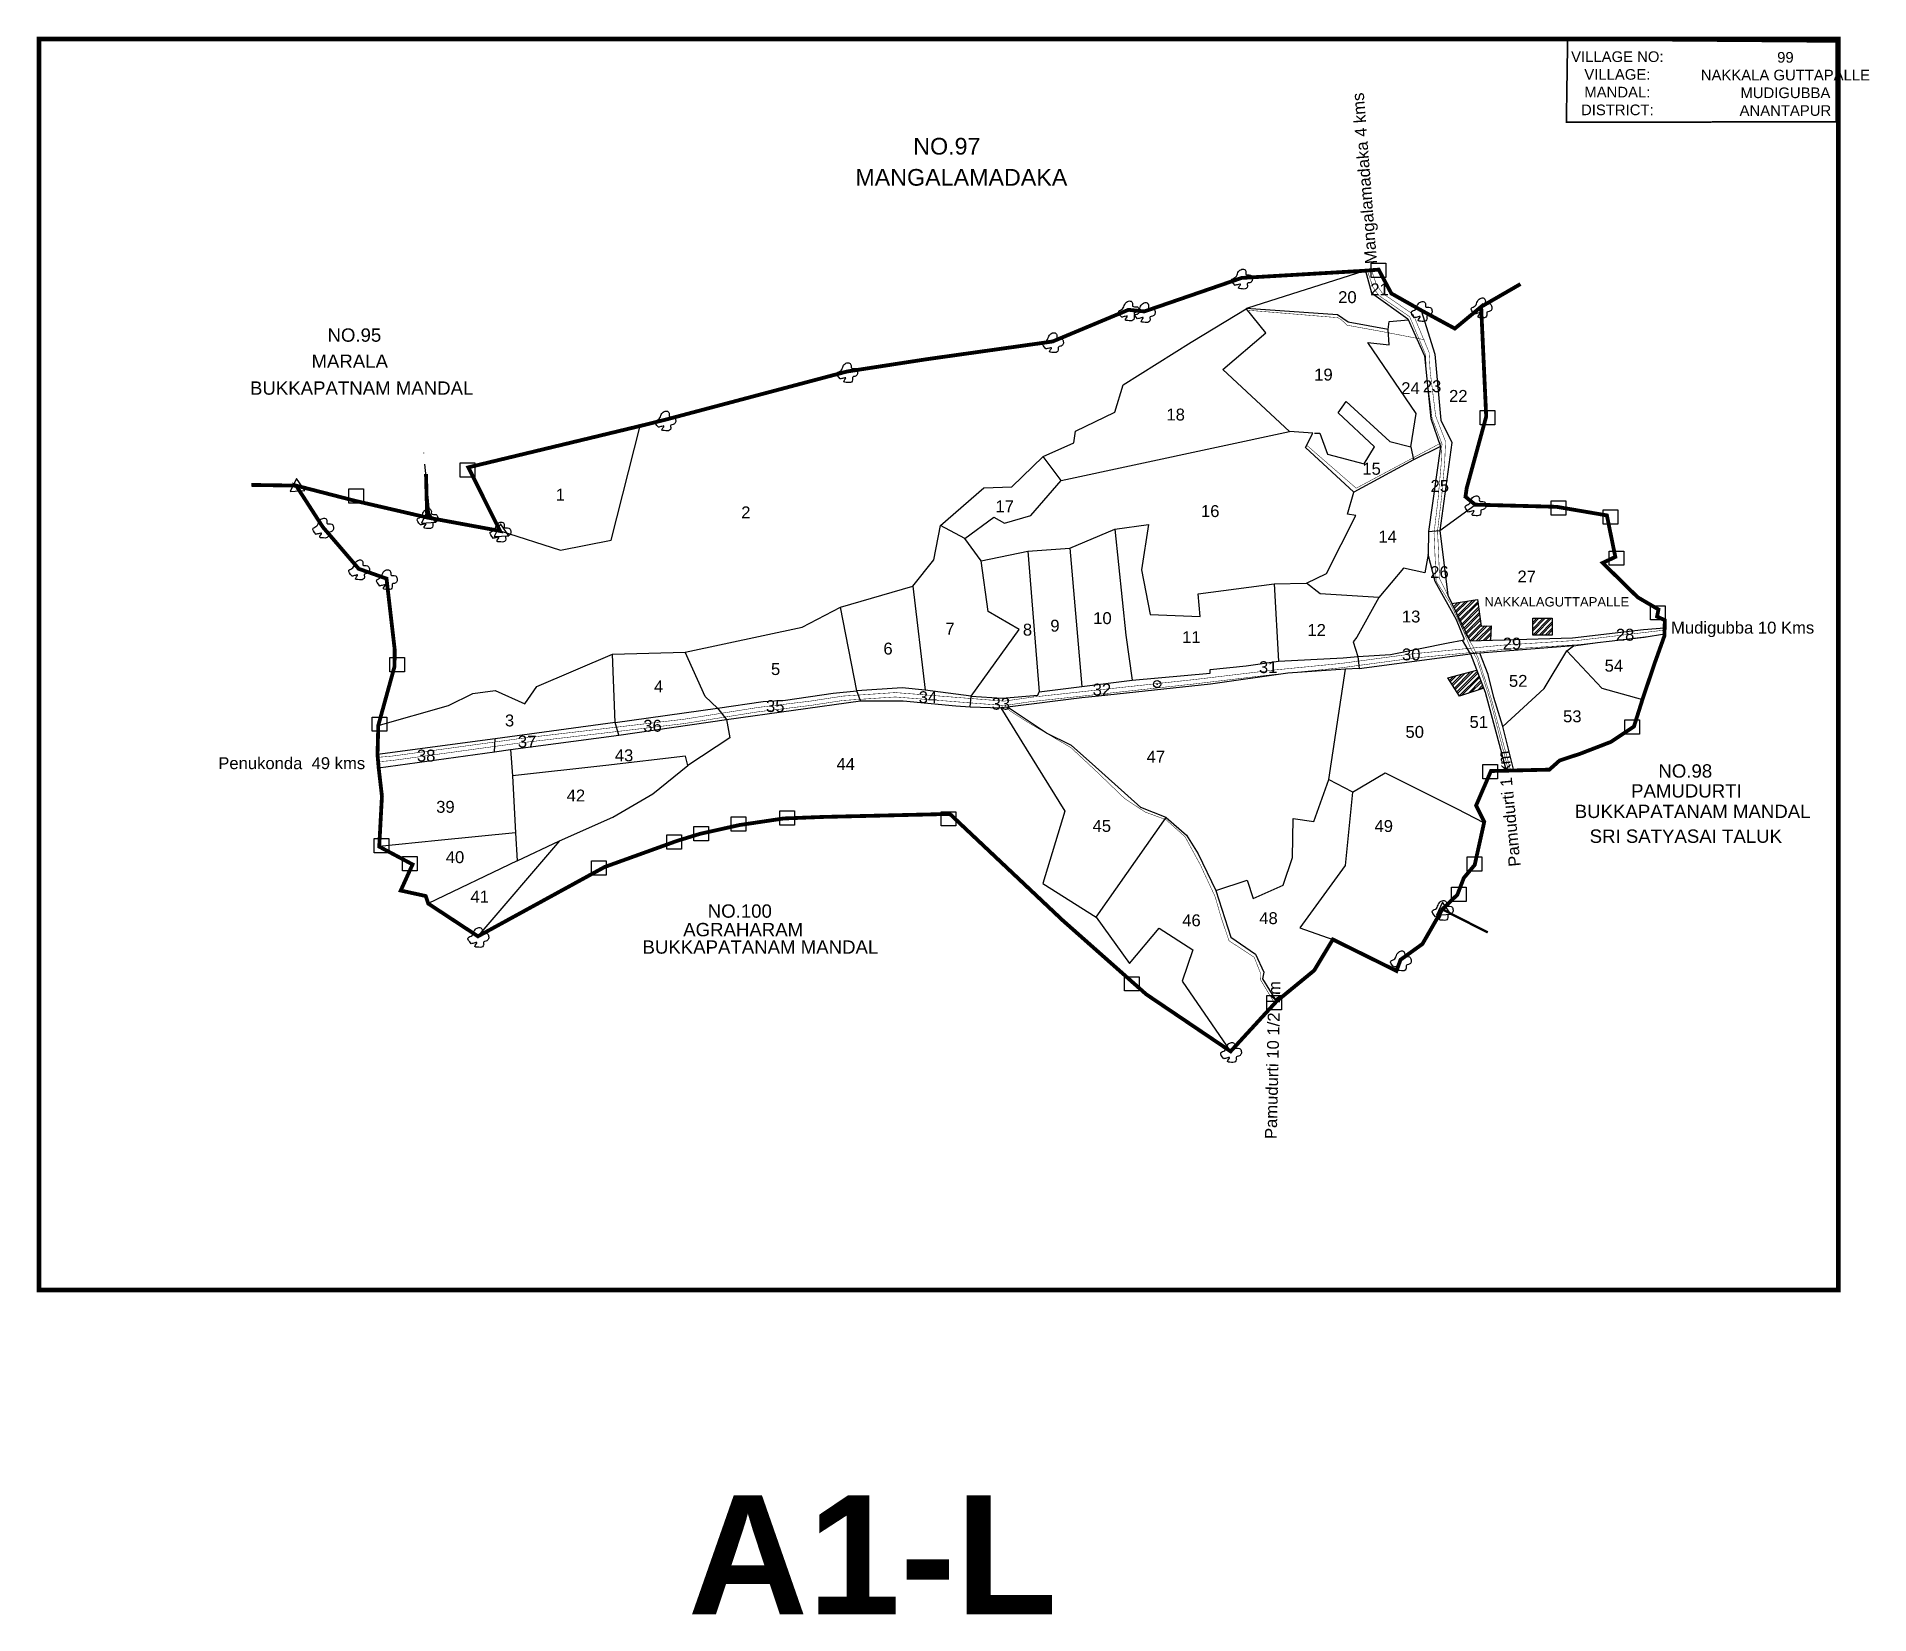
# Model space of a CAD drawing. Header units: feet. Extents: x 816900 to 820752, y 1579010 to 1582325.
import ezdxf
from ezdxf.enums import TextEntityAlignment as Align

# ---------------------------------------------------------------- set-up
doc = ezdxf.new("R2010")
doc.units = ezdxf.units.FT
doc.header["$LTSCALE"] = 15
doc.header["$MEASUREMENT"] = 0
doc.header["$PDMODE"] = 32
doc.header["$PDSIZE"] = 15
doc.linetypes.add('HIDDEN2', pattern=[0.1875, 0.125, -0.0625])
for name, color, linetype in [('PAPER SIZE', 10, 'Continuous'), ('PLOT', 7, 'Continuous'), ('PLOT NO', 7, 'Continuous'), ('ROADS', 6, 'Continuous'), ('TEXT', 1, 'Continuous'), ('VILLAGE', 30, 'Continuous'), ('VILLAGE STONES', 240, 'Continuous')]:
    doc.layers.add(name, color=color, linetype=linetype)
doc.layers.add('VILLAGE BOUNDRY', color=5, linetype='HIDDEN2', lineweight=100)
doc.styles.get("Standard").update_dxf_attribs({"font": 'arial.ttf'})

msp = doc.modelspace()

# ---------------------------------------------------------------- hatches: boundary and pattern name
at = {"layer": 'VILLAGE', "lineweight": -2}
h = msp.add_hatch(dxfattribs=at)
h.set_pattern_fill('ANSI32', color=256, scale=25)
h.paths.add_polyline_path([(819928.1, 1581142.6), (819874.4, 1581134.2), (819912.1, 1581055.8), (819955.5, 1581057.1), (819956.8, 1581087.6), (819936.3, 1581086.7)])
h.paths.add_polyline_path([(820085.4, 1581103.1), (820044.4, 1581103.1), (820044.4, 1581068), (820085.4, 1581068)])
h.paths.add_polyline_path([(819927, 1580993.9), (819866.1, 1580977.9), (819890.8, 1580939.3), (819941.3, 1580956.7)])

# ---------------------------------------------------------------- linework, layer by layer
msp.add_point((819255, 1580965, 512))
at = {"layer": 'PLOT', "lineweight": -2}
for points in [[(817618.2, 1580877.9), (817766.1, 1580919.8), (817816.6, 1580945), (817864, 1580951.4), (817926.3, 1580923.7), (817951.1, 1580959.8), (818110.3, 1581028), (818263.5, 1581031.8), (818509.1, 1581084.6), (818589.5, 1581126.5), (818741.6, 1581170.8), (818785.6, 1581226), (818799.7, 1581297.8), (818890.7, 1581377.4), (818949.9, 1581379.6), (819015.6, 1581442.9), (819080.3, 1581471.7), (819083.8, 1581496.2), (819166.3, 1581536.2), (819183.4, 1581593.8), (819326.6, 1581683.2), (819445.4, 1581755.6), (819690.3, 1581833.3)], [(819692.8, 1581833.5), (819705.9, 1581786.7), (819782.2, 1581732.2), (819816.7, 1581654.8), (819830.5, 1581523.1), (819850.3, 1581464.3), (819793.5, 1581436.1), (819668.7, 1581368.5)], [(818885, 1581224.2), (818983, 1581244), (819071.6, 1581250.4), (819166, 1581290.3), (819236.9, 1581300.3), (819222.1, 1581205.1), (819240.5, 1581111.2), (819345.5, 1581106.9), (819341.1, 1581154.9), (819500.8, 1581175.6), (819568.9, 1581177.1), (819611.1, 1581197.5), (819672.6, 1581319), (819655.1, 1581322.1), (819668.7, 1581368.5), (819566.5, 1581462.3), (819582.6, 1581492.3), (819533.1, 1581495.4), (819393, 1581625.9), (819483.8, 1581702.9), (819442.5, 1581753.9)], [(819740.5, 1581710), (819656.7, 1581725.4), (819634.1, 1581740.8), (819442.5, 1581753.9)], [(819788, 1581463.4), (819799.6, 1581533.3), (819697.9, 1581682.8), (819742.9, 1581677.9), (819740.5, 1581710), (819742.9, 1581727), (819783, 1581730.4)], [(819810.2, 1581750.1), (819838.5, 1581657.9), (819851.4, 1581519.2), (819874.1, 1581472.7), (819849.1, 1581287.4), (819923.4, 1581341.9)], [(819586.1, 1581492.1), (819596.8, 1581492.1), (819613.2, 1581447.7), (819690.4, 1581427.5), (819712.1, 1581463.4), (819635.4, 1581534.9), (819652.4, 1581558.6), (819743.9, 1581474.6), (819788, 1581463.4), (819793.5, 1581436.1)], [(817874.1, 1581286.7), (818001.4, 1581246.1), (818107.4, 1581267.5), (818168.7, 1581507.3)], [(819053.4, 1581392.9), (819533.1, 1581495.4)], [(819850.3, 1581464.3), (819825.4, 1581285.3), (819849.1, 1581287.4)], [(818851.1, 1581270.8), (818911.6, 1581315.3), (818934, 1581303.2), (818989.5, 1581318.9), (819053.4, 1581392.9), (819015.6, 1581442.9)], [(818864.5, 1580939.9), (818965.4, 1581079.5), (818899.9, 1581117.1), (818885, 1581224.2), (818851.1, 1581270.8), (818799.7, 1581297.8)], [(819166, 1581290.3), (819189.3, 1581067.9), (819202.7, 1580972.9)], [(819825.4, 1581285.3), (819824.9, 1581237.5)], [(819849.1, 1581287.4), (819866.1, 1581151.6), (819912.1, 1581055.8), (820127.7, 1581062.1), (820277.3, 1581079.7), (820321.6, 1581082.8)], [(818864.5, 1580939.9), (818929.1, 1580935.7), (819004.2, 1580941.7), (819007.1, 1580948.7), (819096.6, 1580959.6), (819202.7, 1580972.9), (819366.3, 1580987.8), (819366.5, 1580995.6), (819442.1, 1581003), (819510.4, 1581013.3), (819645.7, 1581020.1), (819676.7, 1581023.2), (819745.7, 1581027.1), (819866.8, 1581051.3), (819896.5, 1581057.2), (819901.3, 1581058.7), (819884, 1581099.7), (819839.2, 1581180.8), (819824.9, 1581237.5), (819817.7, 1581198.4), (819772.5, 1581208.8), (819721, 1581146.7), (819598, 1581154.8), (819568.9, 1581177.1)], [(818983, 1581244), (819007.1, 1580948.7)], [(819071.6, 1581250.4), (819096.6, 1580959.6)], [(818741.6, 1581170.8), (818767.3, 1580951.9), (818719.5, 1580956.9), (818624.1, 1580951)], [(819500.8, 1581175.6), (819510.4, 1581013.3)], [(819721, 1581146.7), (819674.8, 1581063.6), (819667.3, 1581053.4), (819676.7, 1581023.2), (819679.7, 1580997.8), (819650.6, 1580996.5)], [(818331, 1580914.2), (818427.4, 1580928.7), (818474.3, 1580931.4), (818574.5, 1580946.1), (818624.1, 1580951), (818589.5, 1581126.5)], [(820116.2, 1581034.6), (820129.8, 1581045.6), (820180.3, 1581052.1), (820278.9, 1581063.5), (820321.4, 1581070.3)], [(818116, 1580883.9), (818110.3, 1581028)], [(818116, 1580883.9), (818331, 1580914.2), (818305.4, 1580938.6), (818263.5, 1581031.8)], [(819679.7, 1580997.8), (819848.2, 1581020.4), (819913.7, 1581028.5), (819896.5, 1581057.2)], [(820004.9, 1580783.6), (819981.4, 1580876), (819962.7, 1580936.8), (819950.6, 1580984.9), (819933.4, 1581030.2), (819913.7, 1581028.5)], [(819913.7, 1581028.5), (819944.7, 1580947.8), (819976.8, 1580828), (819988.3, 1580783)], [(820129.8, 1581045.6), (819933.4, 1581030.2)], [(819981.4, 1580876), (820068.3, 1580956), (820116.2, 1581034.6), (820189.4, 1580956.4), (820275.1, 1580932.9)], [(819378.3, 1580531.5), (819444.3, 1580552.9), (819457.2, 1580514.6), (819519.8, 1580542.6), (819539.7, 1580600.3), (819540.8, 1580682.4), (819584.1, 1580676.2), (819615.8, 1580764.7), (819650.6, 1580996.5), (819530, 1580988.1), (819367.4, 1580964.8), (819132.1, 1580939.6), (819096.5, 1580936.1), (818940.3, 1580916.3)], [(818349.7, 1580890.6), (818631.4, 1580929.7), (818624.1, 1580951)], [(818631.4, 1580929.7), (818721.1, 1580929.5), (818831.7, 1580919.2), (818862, 1580917.2), (818864.5, 1580939.9), (818767.3, 1580951.9)], [(818331, 1580914.2), (818349.7, 1580890.6)], [(818862, 1580917.2), (818926.3, 1580915), (818980.1, 1580828.8), (819061.1, 1580698.2), (819014.7, 1580546), (819127.1, 1580475.3), (819274.1, 1580684.4), (819220.6, 1580705.4), (819118.3, 1580797.2), (819075, 1580835.6), (819022.6, 1580861.9), (818940.3, 1580916.3), (818926.3, 1580915)], [(817896.3, 1580827.6), (818123.6, 1580857.6), (818116, 1580883.9), (817863.6, 1580850)], [(818123.6, 1580857.6), (818349.7, 1580890.6), (818356.9, 1580852.2), (818268.8, 1580794.2)], [(817619, 1580789.2), (817862.7, 1580822.8), (817863.6, 1580850), (817616.6, 1580817)], [(817862.7, 1580822.8), (817896.3, 1580827.6), (817900.4, 1580772.5), (817906.8, 1580652.5), (817743.8, 1580636.3), (817620.2, 1580623.4)], [(817999.4, 1580635.5), (818111.3, 1580685.4), (818195.5, 1580734.1), (818268.8, 1580794.2), (818263.7, 1580813.3), (818096.5, 1580794), (817900.4, 1580772.5)], [(819615.8, 1580764.7), (819664, 1580739.3), (819665.8, 1580738.2), (819734.2, 1580778.6), (819884.3, 1580703.6), (819942, 1580673.3)], [(819665.8, 1580738.2), (819649.9, 1580584), (819554.7, 1580453), (819624.3, 1580428.4)], [(819274.1, 1580684.4), (819317.1, 1580647.4), (819341.1, 1580608.4), (819378.3, 1580531.5), (819409.9, 1580432.9), (819461.7, 1580397.2), (819479.6, 1580360), (819476.8, 1580345.7), (819506, 1580298.4)], [(817906.8, 1580652.5), (817909.8, 1580593.6), (817723.3, 1580503.7)], [(817909.8, 1580593.6), (817999.4, 1580635.5), (817827.7, 1580435)], [(819127.1, 1580475.3), (819196.8, 1580377.7), (819259.3, 1580452.1), (819329.8, 1580406.6), (819307.9, 1580341), (819409.5, 1580193.3)]]:
    msp.add_lwpolyline(points, dxfattribs=at)
at = {"layer": 'PLOT NO', "color": 5}
for points, const_width in [([(820686.7, 1582320.2), (816905.3, 1582320.2), (816905.3, 1579691.9), (820686.7, 1579691.9)], 10), ([(820117.7, 1582318.4), (820682.2, 1582314.2), (820682.2, 1582146.3), (820115.1, 1582145.4)], 3.5)]:
    msp.add_lwpolyline(points, close=True, dxfattribs=dict(at, const_width=const_width))
at = {"layer": 'ROADS', "linetype": 'HIDDEN2', "lineweight": -2, "ltscale": 10, "const_width": 1}
for points in [[(819698, 1581829.7), (819708.8, 1581798.6), (819720.9, 1581781.4), (819785.9, 1581736.7), (819811.7, 1581675), (819819.1, 1581657.1), (819821.4, 1581616.4), (819832.9, 1581523.5), (819853.7, 1581469.7), (819851.9, 1581426.4), (819845.6, 1581355.2), (819837, 1581282.2), (819841.4, 1581181.2), (819869.9, 1581136.8), (819899.5, 1581074.8), (819914.1, 1581039.6), (819927.4, 1581017), (819955.3, 1580930.4), (819993.9, 1580781.3)], [(819705.5, 1581834.5), (819716.3, 1581803.4), (819728.4, 1581786.2), (819793.4, 1581741.5), (819819.1, 1581679.8), (819826.6, 1581661.9), (819828.9, 1581621.2), (819840.4, 1581528.3), (819861.2, 1581474.5), (819859.4, 1581431.2), (819853.1, 1581360), (819844.4, 1581287), (819848.8, 1581186), (819872.5, 1581138.3), (819899.6, 1581075.7), (819919.1, 1581043.8), (819929.4, 1581020.3), (819957.4, 1580933.7), (819998, 1580783.2)], [(819816.3, 1581688.5), (819723.5, 1581706.4), (819654.2, 1581719), (819642.4, 1581730.2), (819634.8, 1581734.8), (819448.2, 1581750.2)], [(819569.1, 1581467), (819673.4, 1581376.5), (819852.8, 1581472.2)], [(820321.3, 1581069.2), (820142.7, 1581047.9), (819981.4, 1581037.6), (819793.5, 1581019.5), (819641.2, 1580999.1), (819500.9, 1580985.2), (819333.4, 1580965.3), (819110.2, 1580941.1), (818991.1, 1580928.2), (818933.5, 1580919.9), (818775.5, 1580932.3), (818704.6, 1580937.9), (818594.4, 1580930.5), (818526.9, 1580920.1), (818416.4, 1580906.7), (818260.4, 1580881.9), (818101.4, 1580863.1), (817916.9, 1580841.4), (817751.6, 1580818.7), (817646.9, 1580804.3), (817616.9, 1580801.7)], [(820321.5, 1581078.4), (820142.9, 1581057.1), (819981.6, 1581046.8), (819793.8, 1581028.7), (819641.4, 1581008.3), (819501.1, 1580994.5), (819333.6, 1580974.5), (819110.5, 1580950.4), (818991.3, 1580937.4), (818933.7, 1580929.1), (818775.7, 1580941.6), (818704.9, 1580947.1), (818594.6, 1580939.7), (818527.1, 1580929.3), (818416.6, 1580915.9), (818260.6, 1580891.1), (818101.6, 1580872.4), (817917.1, 1580850.7), (817751.8, 1580828), (817647.1, 1580813.6), (817617.2, 1580811)], [(819501.2, 1580295.7), (819471.9, 1580344.4), (819472.5, 1580357), (819459.1, 1580391), (819406.1, 1580425.7), (819389.9, 1580473.5), (819376.8, 1580518.6), (819345.4, 1580586.1), (819313.7, 1580644.2), (819273.9, 1580679.9), (819229.6, 1580696.2), (819186.2, 1580725), (819126.6, 1580782.3), (819074.2, 1580831.2), (818981.1, 1580886), (818944.9, 1580909.3), (818934.5, 1580920.6)]]:
    msp.add_lwpolyline(points, dxfattribs=at)
at = {"layer": 'VILLAGE', "lineweight": -2}
for points in [[(819874.3, 1581134.1), (819928.1, 1581142.6), (819936.3, 1581086.7), (819956.8, 1581087.6), (819955.5, 1581057.1)], [(819941.3, 1580956.7), (819890.8, 1580939.3), (819866.1, 1580977.9), (819927, 1580993.9)]]:
    msp.add_lwpolyline(points, dxfattribs=at)
msp.add_lwpolyline([(820085.4, 1581068), (820044.4, 1581068), (820044.4, 1581103.1), (820085.4, 1581103.1)], close=True, dxfattribs=at)
at = {"layer": 'VILLAGE BOUNDRY', "lineweight": -2, "ltscale": 25}
msp.add_line((817727.3, 1581310.2), (817713.9, 1581450.5), dxfattribs=at)
for points, const_width in [([(817445.6, 1581381.9), (817569, 1581350.1), (817721, 1581314.9), (817874.1, 1581286.7), (817807.5, 1581420.3), (818168.7, 1581507.3), (818220.8, 1581520.2), (818603, 1581621.6), (818770.8, 1581647.5), (819035.3, 1581684.7), (819194.8, 1581751.3), (819228.2, 1581747.9), (819432.8, 1581818.3), (819690.3, 1581833.3), (819720.6, 1581835.7), (819747.3, 1581785.6), (819810.2, 1581750.1), (819880.7, 1581711.9), (819936, 1581757.7), (819946.6, 1581527.1), (819905.6, 1581376.7), (819903, 1581358.6), (819923.4, 1581341.9), (820094.5, 1581337.4), (820200.2, 1581319.4), (820218, 1581232.1), (820191.4, 1581219.6), (820264.9, 1581147.4), (820308.7, 1581121.7), (820305.7, 1581106.8), (820322, 1581099.2), (820321.2, 1581066.4), (820300.2, 1581007.6), (820275.1, 1580932.9), (820257.1, 1580875.7), (820208.9, 1580843.6), (820143.6, 1580818.4), (820101, 1580804.5), (820079.4, 1580785.2), (819956.6, 1580782.3), (819925.4, 1580709.9), (819942.5, 1580675.5), (819922.5, 1580585.1), (819899.6, 1580557.7), (819886, 1580522.4), (819854.3, 1580491.7), (819812.7, 1580419), (819766.6, 1580385.8), (819758, 1580362.4), (819624.3, 1580428.4), (819585.1, 1580363.3), (819506, 1580298.4), (819409.5, 1580193.3), (819232.3, 1580313), (819203.9, 1580338.1), (819056.6, 1580468.5), (818819.5, 1580692.1), (818552.1, 1580685.8), (818470.3, 1580682.6), (818377.3, 1580668.8), (818294.2, 1580650.3), (818245.5, 1580635.3), (818093.8, 1580580.6), (817827.7, 1580435), (817723.3, 1580503.7), (817717.8, 1580519.7), (817665.4, 1580531.2), (817690.3, 1580586), (817620.2, 1580623.4), (817625.9, 1580729.4), (817619, 1580789.2), (817616.6, 1580817), (817618.2, 1580877.9), (817652.4, 1581002), (817652.7, 1581037.8), (817635.5, 1581186.6), (817577, 1581207.2), (817501.5, 1581295.1), (817445.6, 1581381.9)], 8), ([(819936, 1581757.7), (820018.6, 1581805.4)], 8), ([(817445.6, 1581381.9), (817351.2, 1581383.4)], 8), ([(817721, 1581314.9), (817718.5, 1581406.4)], 8), ([(819854.3, 1580491.7), (819949.8, 1580443.2)], 5)]:
    msp.add_lwpolyline(points, dxfattribs=dict(at, const_width=const_width))
at = {"layer": 'VILLAGE STONES', "lineweight": -2}
for points in [[(819705, 1581849.3), (819735.8, 1581849.3), (819735.8, 1581819.4), (819705, 1581819.4)], [(819934.1, 1581539.6), (819964.9, 1581539.6), (819964.9, 1581509.7), (819934.1, 1581509.7)], [(817790.3, 1581429.5), (817821.1, 1581429.5), (817821.1, 1581399.6), (817790.3, 1581399.6)], [(817556.6, 1581374.9), (817587.4, 1581374.9), (817587.4, 1581345.1), (817556.6, 1581345.1)], [(820083.2, 1581349.7), (820114, 1581349.7), (820114, 1581319.8), (820083.2, 1581319.8)], [(820192.1, 1581330.7), (820222.9, 1581330.7), (820222.9, 1581300.9), (820192.1, 1581300.9)], [(820204.7, 1581244.4), (820235.6, 1581244.4), (820235.6, 1581214.5), (820204.7, 1581214.5)], [(820292.2, 1581129.4), (820323, 1581129.4), (820323, 1581099.6), (820292.2, 1581099.6)], [(817642.7, 1581020.6), (817673.5, 1581020.6), (817673.5, 1580990.8), (817642.7, 1580990.8)], [(817605.5, 1580895.6), (817636.4, 1580895.6), (817636.4, 1580865.7), (817605.5, 1580865.7)], [(820238.2, 1580889.9), (820269, 1580889.9), (820269, 1580860), (820238.2, 1580860)], [(819939.8, 1580795.7), (819970.6, 1580795.7), (819970.6, 1580765.9), (819939.8, 1580765.9)], [(818359.9, 1580685.8), (818390.7, 1580685.8), (818390.7, 1580656), (818359.9, 1580656)], [(818462, 1580698.4), (818492.8, 1580698.4), (818492.8, 1580668.5), (818462, 1580668.5)], [(818801.3, 1580696.8), (818832.2, 1580696.8), (818832.2, 1580667), (818801.3, 1580667)], [(818224.8, 1580648.2), (818255.6, 1580648.2), (818255.6, 1580618.3), (818224.8, 1580618.3)], [(818281.4, 1580665.4), (818312.2, 1580665.4), (818312.2, 1580635.6), (818281.4, 1580635.6)], [(817609.6, 1580640.5), (817640.4, 1580640.5), (817640.4, 1580610.6), (817609.6, 1580610.6)], [(817669.1, 1580602.6), (817700, 1580602.6), (817700, 1580572.8), (817669.1, 1580572.8)], [(818066.1, 1580593.3), (818097, 1580593.3), (818097, 1580563.4), (818066.1, 1580563.4)], [(819906.6, 1580601.9), (819937.5, 1580601.9), (819937.5, 1580572), (819906.6, 1580572)], [(819873.9, 1580538.3), (819904.7, 1580538.3), (819904.7, 1580508.4), (819873.9, 1580508.4)], [(819186.2, 1580350), (819217, 1580350), (819217, 1580320.2), (819186.2, 1580320.2)], [(819485.6, 1580310.4), (819516.5, 1580310.4), (819516.5, 1580280.6), (819485.6, 1580280.6)]]:
    msp.add_lwpolyline(points, close=True, dxfattribs=at)
for points in [[(817433.3, 1581369.9), (817463.7, 1581371.9), (817446.3, 1581396.9), (817433.3, 1581369.9)], [(817708.7, 1581302.8), (817739.1, 1581304.8), (817721.7, 1581329.8), (817708.7, 1581302.8)], [(817861.8, 1581274.7), (817892.3, 1581276.6), (817874.9, 1581301.7), (817861.8, 1581274.7)], [(819842, 1580479.6), (819872.4, 1580481.6), (819855.1, 1580506.6), (819842, 1580479.6)]]:
    msp.add_lwpolyline(points, dxfattribs=at)
for points in [[(819418.7, 1581802.7), (819412.3, 1581815.4), (819420.4, 1581820.3), (819424.9, 1581829.7), (819430.8, 1581835.6), (819438.5, 1581836.2), (819441.6, 1581830.7), (819441.6, 1581826.1), (819451.5, 1581824.3), (819455.2, 1581818.4), (819454.5, 1581811.9), (819449.6, 1581808.2), (819444.9, 1581806.7), (819444.8, 1581800.8), (819442.3, 1581796.3), (819431.2, 1581795.5), (819426.3, 1581796.7), (819430.4, 1581805.3), (819425.9, 1581804.5), (819418.6, 1581802.8)], [(819180.7, 1581735.7), (819174.4, 1581748.4), (819182.4, 1581753.3), (819186.9, 1581762.7), (819192.8, 1581768.7), (819200.5, 1581769.2), (819203.6, 1581763.7), (819203.6, 1581759.1), (819213.5, 1581757.3), (819217.2, 1581751.4), (819216.5, 1581744.9), (819211.6, 1581741.2), (819206.9, 1581739.7), (819206.8, 1581733.8), (819204.3, 1581729.3), (819193.2, 1581728.5), (819188.3, 1581729.7), (819192.4, 1581738.3), (819187.9, 1581737.5), (819180.6, 1581735.8)], [(819214.1, 1581732.3), (819207.7, 1581745), (819215.8, 1581749.9), (819220.3, 1581759.3), (819226.2, 1581765.3), (819233.9, 1581765.8), (819237, 1581760.3), (819237, 1581755.7), (819246.9, 1581753.9), (819250.6, 1581748), (819249.9, 1581741.5), (819245, 1581737.8), (819240.3, 1581736.3), (819240.2, 1581730.4), (819237.7, 1581725.9), (819226.6, 1581725.1), (819221.7, 1581726.3), (819225.8, 1581734.9), (819221.3, 1581734.1), (819214, 1581732.4)], [(819796.1, 1581734.6), (819789.8, 1581747.2), (819797.8, 1581752.2), (819802.4, 1581761.6), (819808.2, 1581767.5), (819815.9, 1581768.1), (819819.1, 1581762.6), (819819.1, 1581757.9), (819828.9, 1581756.2), (819832.6, 1581750.3), (819831.9, 1581743.7), (819827, 1581740), (819822.3, 1581738.5), (819822.2, 1581732.7), (819819.7, 1581728.2), (819808.7, 1581727.3), (819803.7, 1581728.6), (819807.8, 1581737.2), (819803.3, 1581736.4), (819796, 1581734.6)], [(819921.9, 1581742.1), (819915.6, 1581754.8), (819923.6, 1581759.7), (819928.2, 1581769.1), (819934, 1581775), (819941.7, 1581775.6), (819944.9, 1581770.1), (819944.9, 1581765.5), (819954.7, 1581763.7), (819958.4, 1581757.8), (819957.7, 1581751.3), (819952.8, 1581747.6), (819948.1, 1581746.1), (819948, 1581740.2), (819945.5, 1581735.7), (819934.5, 1581734.9), (819929.5, 1581736.1), (819933.6, 1581744.7), (819929.1, 1581743.9), (819921.8, 1581742.2)], [(819021.3, 1581669.1), (819014.9, 1581681.8), (819023, 1581686.7), (819027.5, 1581696.1), (819033.4, 1581702.1), (819041.1, 1581702.6), (819044.2, 1581697.2), (819044.2, 1581692.5), (819054.1, 1581690.7), (819057.7, 1581684.9), (819057.1, 1581678.3), (819052.1, 1581674.6), (819047.5, 1581673.1), (819047.3, 1581667.2), (819044.9, 1581662.7), (819033.8, 1581661.9), (819028.9, 1581663.1), (819033, 1581671.7), (819028.5, 1581670.9), (819021.1, 1581669.2)], [(818589, 1581606.1), (818582.6, 1581618.7), (818590.7, 1581623.6), (818595.2, 1581633.1), (818601.1, 1581639), (818608.7, 1581639.5), (818611.9, 1581634.1), (818611.9, 1581629.4), (818621.7, 1581627.7), (818625.4, 1581621.8), (818624.7, 1581615.2), (818619.8, 1581611.5), (818615.2, 1581610), (818615, 1581604.2), (818612.6, 1581599.6), (818601.5, 1581598.8), (818596.6, 1581600.1), (818600.7, 1581608.7), (818596.2, 1581607.8), (818588.8, 1581606.1)], [(818206.8, 1581504.6), (818200.4, 1581517.3), (818208.5, 1581522.2), (818213, 1581531.6), (818218.9, 1581537.5), (818226.5, 1581538.1), (818229.7, 1581532.6), (818229.7, 1581528), (818239.5, 1581526.2), (818243.2, 1581520.3), (818242.5, 1581513.8), (818237.6, 1581510.1), (818233, 1581508.6), (818232.8, 1581502.7), (818230.4, 1581498.2), (818219.3, 1581497.4), (818214.4, 1581498.6), (818218.5, 1581507.2), (818214, 1581506.4), (818206.6, 1581504.7)], [(819909.4, 1581326.3), (819903, 1581339), (819911.1, 1581343.9), (819915.6, 1581353.3), (819921.5, 1581359.3), (819929.1, 1581359.8), (819932.3, 1581354.3), (819932.3, 1581349.7), (819942.1, 1581347.9), (819945.8, 1581342), (819945.1, 1581335.5), (819940.2, 1581331.8), (819935.6, 1581330.3), (819935.4, 1581324.4), (819933, 1581319.9), (819921.9, 1581319.1), (819917, 1581320.3), (819921.1, 1581328.9), (819916.5, 1581328.1), (819909.2, 1581326.4)], [(817487.5, 1581279.5), (817481.1, 1581292.2), (817489.2, 1581297.1), (817493.7, 1581306.5), (817499.6, 1581312.4), (817507.3, 1581313), (817510.4, 1581307.5), (817510.4, 1581302.9), (817520.3, 1581301.1), (817524, 1581295.2), (817523.3, 1581288.7), (817518.3, 1581285), (817513.7, 1581283.5), (817513.6, 1581277.6), (817511.1, 1581273.1), (817500, 1581272.3), (817495.1, 1581273.5), (817499.2, 1581282.1), (817494.7, 1581281.3), (817487.4, 1581279.6)], [(817706.9, 1581299.3), (817700.5, 1581312), (817708.6, 1581316.9), (817713.1, 1581326.3), (817719, 1581332.2), (817726.7, 1581332.8), (817729.8, 1581327.3), (817729.8, 1581322.7), (817739.7, 1581320.9), (817743.4, 1581315), (817742.7, 1581308.5), (817737.8, 1581304.8), (817733.1, 1581303.3), (817733, 1581297.4), (817730.5, 1581292.9), (817719.4, 1581292.1), (817714.5, 1581293.3), (817718.6, 1581301.9), (817714.1, 1581301.1), (817706.8, 1581299.4)], [(817860.1, 1581271.1), (817853.7, 1581283.8), (817861.8, 1581288.7), (817866.3, 1581298.1), (817872.2, 1581304.1), (817879.9, 1581304.6), (817883, 1581299.1), (817883, 1581294.5), (817892.8, 1581292.7), (817896.5, 1581286.8), (817895.9, 1581280.3), (817890.9, 1581276.6), (817886.3, 1581275.1), (817886.1, 1581269.2), (817883.7, 1581264.7), (817872.6, 1581263.9), (817867.7, 1581265.1), (817871.8, 1581273.7), (817867.3, 1581272.9), (817859.9, 1581271.2)], [(817563, 1581191.6), (817556.6, 1581204.3), (817564.7, 1581209.2), (817569.2, 1581218.6), (817575.1, 1581224.6), (817582.8, 1581225.1), (817585.9, 1581219.6), (817585.9, 1581215), (817595.8, 1581213.2), (817599.5, 1581207.3), (817598.8, 1581200.8), (817593.8, 1581197.1), (817589.2, 1581195.6), (817589.1, 1581189.7), (817586.6, 1581185.2), (817575.5, 1581184.4), (817570.6, 1581185.6), (817574.7, 1581194.2), (817570.2, 1581193.4), (817562.9, 1581191.7)], [(817621.4, 1581171), (817615.1, 1581183.7), (817623.1, 1581188.6), (817627.6, 1581198), (817633.5, 1581204), (817641.2, 1581204.5), (817644.4, 1581199), (817644.4, 1581194.4), (817654.2, 1581192.6), (817657.9, 1581186.7), (817657.2, 1581180.2), (817652.3, 1581176.5), (817647.6, 1581175), (817647.5, 1581169.1), (817645, 1581164.6), (817634, 1581163.8), (817629, 1581165), (817633.1, 1581173.6), (817628.6, 1581172.8), (817621.3, 1581171.1)], [(819840.2, 1580476.1), (819833.9, 1580488.8), (819841.9, 1580493.7), (819846.4, 1580503.1), (819852.3, 1580509), (819860, 1580509.6), (819863.2, 1580504.1), (819863.2, 1580499.5), (819873, 1580497.7), (819876.7, 1580491.8), (819876, 1580485.3), (819871.1, 1580481.6), (819866.4, 1580480.1), (819866.3, 1580474.2), (819863.8, 1580469.7), (819852.8, 1580468.9), (819847.8, 1580470.1), (819851.9, 1580478.7), (819847.4, 1580477.9), (819840.1, 1580476.2)], [(817813.6, 1580419.4), (817807.2, 1580432.1), (817815.3, 1580437), (817819.8, 1580446.4), (817825.7, 1580452.4), (817833.4, 1580452.9), (817836.5, 1580447.4), (817836.5, 1580442.8), (817846.4, 1580441), (817850.1, 1580435.1), (817849.4, 1580428.6), (817844.4, 1580424.9), (817839.8, 1580423.4), (817839.7, 1580417.5), (817837.2, 1580413), (817826.1, 1580412.2), (817821.2, 1580413.4), (817825.3, 1580422), (817820.8, 1580421.2), (817813.5, 1580419.5)], [(819752.6, 1580370.2), (819746.2, 1580382.9), (819754.3, 1580387.8), (819758.8, 1580397.2), (819764.7, 1580403.1), (819772.3, 1580403.7), (819775.5, 1580398.2), (819775.5, 1580393.6), (819785.3, 1580391.8), (819789, 1580385.9), (819788.3, 1580379.4), (819783.4, 1580375.7), (819778.8, 1580374.2), (819778.6, 1580368.3), (819776.2, 1580363.8), (819765.1, 1580363), (819760.2, 1580364.2), (819764.3, 1580372.8), (819759.8, 1580372), (819752.4, 1580370.3)], [(819395.4, 1580177.8), (819389.1, 1580190.4), (819397.1, 1580195.4), (819401.7, 1580204.8), (819407.6, 1580210.7), (819415.2, 1580211.3), (819418.4, 1580205.8), (819418.4, 1580201.1), (819428.2, 1580199.4), (819431.9, 1580193.5), (819431.2, 1580186.9), (819426.3, 1580183.2), (819421.6, 1580181.7), (819421.5, 1580175.9), (819419, 1580171.4), (819408, 1580170.5), (819403, 1580171.8), (819407.1, 1580180.4), (819402.6, 1580179.6), (819395.3, 1580177.8)]]:
    msp.add_spline(points, degree=3, dxfattribs=at)

# ---------------------------------------------------------------- texts
at = {"layer": 'PAPER SIZE', "insert": (818656.9, 1579260.5), "char_height": 250, "width": 1636.069, "attachment_point": 2}
msp.add_mtext('{\\fArial|b1|i0|c0|p34;A1-L}', dxfattribs=at)
at = {"layer": 'PLOT NO', "lineweight": -2}
for s, rotation, p in [('Mangalamadaka 4 kms ', 94.4675, (819717.3, 1581848.4)), ('Pamudurti 1 km', 95.7577, (820019.2, 1580582.7)), ('Pamudurti 10 1/2  km', 88.6374, (819506.3, 1580008.8))]:
    msp.add_text(s, height=25, rotation=rotation, dxfattribs=at).set_placement(p)
for s, p in [('21', (819722.5, 1581794.3)), ('20', (819654.9, 1581777.9)), ('19', (819604.6, 1581615.2)), ('24', (819787.5, 1581586.6)), ('23', (819832.9, 1581590.7)), ('22', (819888, 1581570.4)), ('18', (819294, 1581531.3)), ('15', (819705.7, 1581417.3)), ('1', (818000.7, 1581362.8)), ('25', (819849.1, 1581381.3)), ('2', (818390.7, 1581325.7)), ('17', (818934.7, 1581338.5)), ('16', (819366.6, 1581328.4)), ('14', (819739.5, 1581274.8)), ('26', (819848.3, 1581200.2)), ('27', (820031.7, 1581191)), ('10', (819140.1, 1581103.5)), ('13', (819788.8, 1581106.9)), ('7', (818819.8, 1581081.4)), ('8', (818982.6, 1581079.3)), ('9', (819040.3, 1581087.7)), ('11', (819327, 1581063.6)), ('12', (819590.3, 1581078.6)), ('28', (820238.5, 1581068.6)), ('6', (818689.5, 1581039.5)), ('30', (819789.1, 1581027.3)), ('29', (820000.8, 1581050)), ('5', (818453.2, 1580996.5)), ('31', (819488.5, 1581000.5)), ('54', (820214.9, 1581003.6)), ('4', (818207.4, 1580960.1)), ('34', (818773.4, 1580937.4)), ('32', (819139, 1580953.5)), ('52', (820013.8, 1580971.7)), ('35', (818452.5, 1580918.7)), ('33', (818926.7, 1580923.6)), ('3', (817894.1, 1580888.5)), ('36', (818194.6, 1580877.4)), ('50', (819796.4, 1580864.5)), ('51', (819931, 1580885.4)), ('53', (820127.6, 1580897.2)), ('37', (817931, 1580844.2)), ('38', (817718.8, 1580814.8)), ('43', (818134.7, 1580815.2)), ('44', (818600.6, 1580797)), ('47', (819252.4, 1580812.4)), ('39', (817759.3, 1580707.1)), ('42', (818033.6, 1580730.8)), ('45', (819138.8, 1580667)), ('49', (819731.3, 1580666.7)), ('40', (817779.5, 1580601.3)), ('41', (817831.3, 1580518.4)), ('46', (819327.2, 1580468.6)), ('48', (819489.1, 1580473.2))]:
    msp.add_text(s, height=25, dxfattribs=at).set_placement(p, align=Align.MIDDLE_CENTER)
for s, p in [('Mudigubba 10 Kms', (820335.1, 1581071.1)), ('Penukonda  49 kms', (817282, 1580786.2))]:
    msp.add_text(s, height=25, dxfattribs=at).set_placement(p)
at = {"layer": 'PLOT NO', "char_height": 22.341, "attachment_point": 2}
for s, insert, width in [('VILLAGE NO:\\PVILLAGE:\\PMANDAL:\\PDISTRICT:', (820222.2, 1582294.3), 191.767), ('99\\PNAKKALA GUTTAPALLE\\PMUDIGUBBA  \\PANANTAPUR ', (820575.4, 1582292.9), 495.417)]:
    msp.add_mtext(s, dxfattribs=dict(at, insert=insert, width=width))
at = {"layer": 'TEXT', "lineweight": -2}
for s, height, p in [('NO.97', 35, (818742.5, 1582077.5)), ('MANGALAMADAKA', 35, (818620.8, 1582012.1)), ('NO.95', 28, (817511.5, 1581684.2)), ('MARALA', 28, (817477.8, 1581629.4)), ('BUKKAPATNAM MANDAL', 28, (817348.6, 1581572.9)), ('NO.98', 28, (820308.5, 1580768.4)), ('PAMUDURTI', 28, (820251.1, 1580726.6)), ('BUKKAPATANAM MANDAL', 28, (820132.7, 1580683.5)), ('SRI SATYASAI TALUK', 28, (820164, 1580631.4)), ('NO.100', 28, (818310.6, 1580474.1)), ('AGRAHARAM', 28, (818259, 1580435.1)), ('BUKKAPATANAM MANDAL', 28, (818173.5, 1580398.5))]:
    msp.add_text(s, height=height, dxfattribs=at).set_placement(p)
at = {"layer": 'VILLAGE', "lineweight": -2}
msp.add_text('NAKKALAGUTTAPALLE', height=19.6, dxfattribs=at).set_placement((819942.9, 1581128))

doc.saveas('drawing.dxf')
